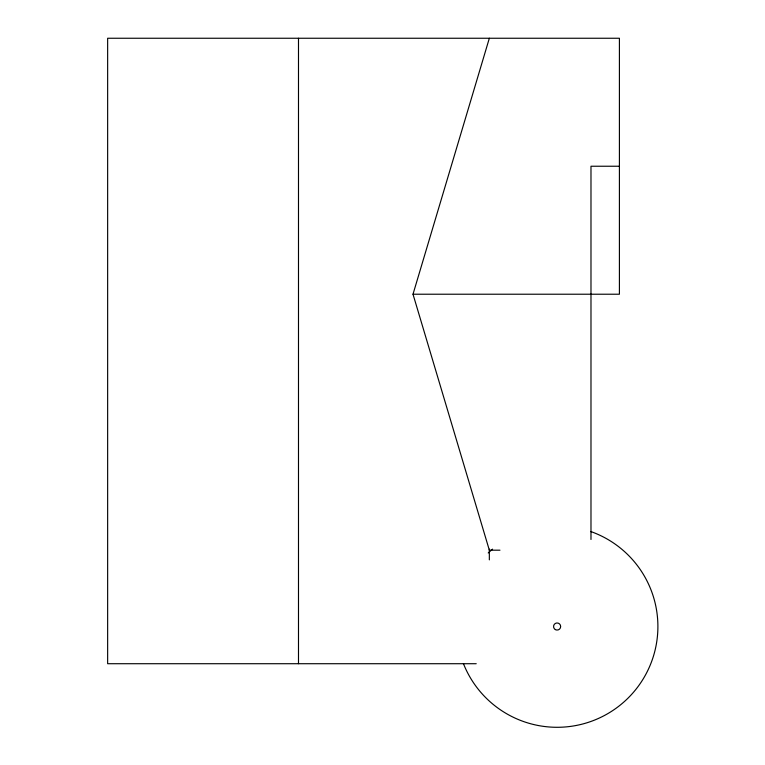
<?xml version="1.0" encoding="UTF-8"?>
<svg xmlns="http://www.w3.org/2000/svg" width="765" height="765" viewBox="0 0 765 765"><rect width="100%" height="100%" fill="white"/><g stroke="black" fill="none" stroke-linecap="round" stroke-linejoin="round"><path stroke-width="1.15" d="M499.975 550.188L489.342 550.188L413.004 294.219L489.342 38.25M619.411 166.234L590.982 166.234L590.982 539.478M413.004 294.219L619.411 294.219L619.411 38.25L107.645 38.25L107.645 663.714L476.222 663.714M489.342 549.117L489.342 559.865M298.493 38.25L298.493 663.714M590.762 531.522A100.779 100.779 0 0 1 629.672 696.466A100.779 100.779 0 0 1 463.418 663.609M488.233 552.961A100.779 100.779 0 0 1 492.555 549.146M555.342 629.595A3.557 3.557 0 0 0 560.669 626.516A3.557 3.557 0 0 0 555.342 623.437A3.557 3.557 0 0 0 555.342 629.595"/></g></svg>
